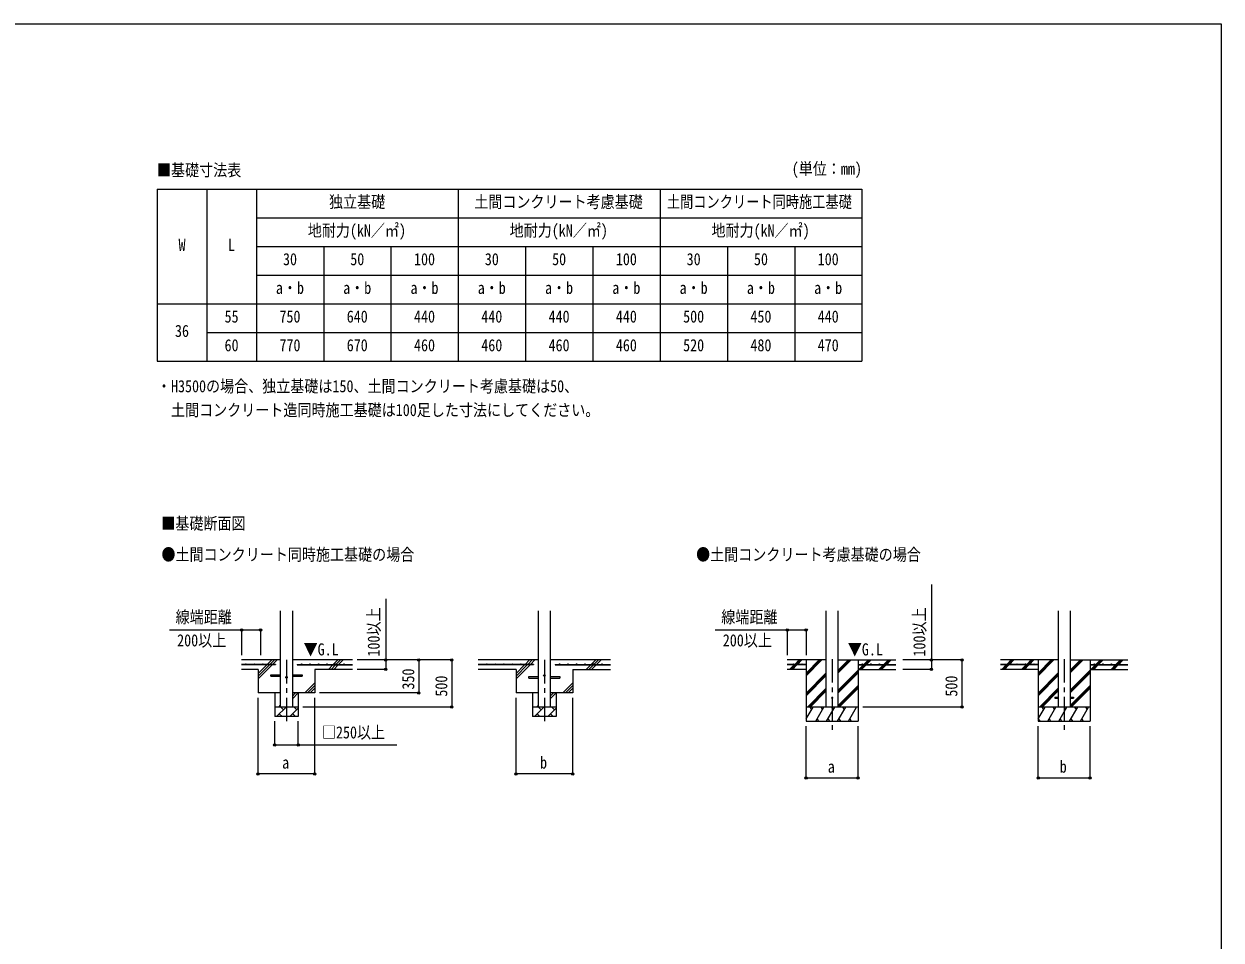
# Model space of a CAD drawing. Units: millimetres at full size, sheet at 1:50. Extents: x -14053 to 14053, y -9700 to 9700.
# Drawn here: x 669 to 13347, y 0 to 9700 of the extents above; entities that cross this region are included whole.
import ezdxf
from ezdxf.enums import TextEntityAlignment as Align

# ---------------------------------------------------------------- set-up
doc = ezdxf.new("R2010")
doc.units = ezdxf.units.MM
doc.header["$LTSCALE"] = 50
doc.header["$PDMODE"] = 32
doc.header["$PDSIZE"] = 25
doc.linetypes.add('CHAIN1', pattern=[8, 5, -1, 1, -1])
for name, color, linetype, lineweight in [('0-D_記号', 7, 'Continuous', 9), ('0-E_枠', 7, 'Continuous', 9), ('F-0_ﾚｲﾔ240', 7, 'Continuous', 9)]:
    doc.layers.add(name, color=color, linetype=linetype, lineweight=lineweight)
doc.styles.add('ＭＳ ゴシック', font='')
doc.styles.get('ＭＳ ゴシック').set_extended_font_data('MS Gothic')

msp = doc.modelspace()

# ---------------------------------------------------------------- linework, layer by layer
at = {"layer": '0-D_記号'}
for p, q in [((2081.02, 7950.75), (9543.52, 7950.75)), ((2081.02, 7950.75), (2081.02, 6128.25)), ((2606.02, 7950.75), (2606.02, 6128.25)), ((3131.02, 7950.75), (3131.02, 6128.25)), ((5268.52, 7950.75), (5268.52, 6128.25)), ((7406.02, 7950.75), (7406.02, 6128.25)), ((9543.52, 7950.75), (9543.52, 6128.25)), ((3131.02, 7647), (9543.52, 7647)), ((3131.02, 7343.25), (9543.52, 7343.25)), ((3843.52, 7343.25), (3843.52, 6128.25)), ((4556.02, 7343.25), (4556.02, 6128.25)), ((5981.02, 7343.25), (5981.02, 6128.25)), ((6693.52, 7343.25), (6693.52, 6128.25)), ((8118.52, 7343.25), (8118.52, 6128.25)), ((8831.02, 7343.25), (8831.02, 6128.25)), ((3131.02, 7039.5), (9543.52, 7039.5)), ((2081.02, 6735.75), (9543.52, 6735.75)), ((2606.02, 6432), (9543.52, 6432)), ((2081.02, 6128.25), (9543.52, 6128.25))]:
    msp.add_line(p, q, dxfattribs=at)
at = {"layer": '0-E_枠', "color": 6, "lineweight": 5}
for p, q in [((10278.74, 3764.69), (10278.74, 2866.19)), ((4500.11, 3611.91), (4500.11, 2866.19)), ((2974.11, 3281.44), (2974.11, 3016.19)), ((3174.11, 3281.44), (2974.11, 3281.44)), ((3174.11, 3281.44), (3174.11, 3016.19)), ((8752.74, 3281.44), (8752.74, 3016.19)), ((8952.74, 3281.44), (8752.74, 3281.44)), ((8952.74, 3281.44), (8952.74, 3016.19)), ((5199.11, 2966.19), (4199.11, 2966.19)), ((10602.74, 2966.19), (9977.74, 2966.19)), ((4500.11, 2866.19), (4199.11, 2866.19)), ((10278.74, 2866.19), (9977.74, 2866.19)), ((3149.11, 1759.22), (3149.11, 2566.19)), ((3749.11, 1759.22), (3749.11, 2566.19)), ((5880.65, 1759.22), (5880.65, 2566.19)), ((6480.65, 1759.22), (6480.65, 2566.19)), ((3324.11, 2066.19), (3324.11, 2316.19)), ((3574.11, 2066.19), (3574.11, 2316.19)), ((8952.74, 1716.19), (8952.74, 2266.19)), ((9502.74, 1716.19), (9502.74, 2266.19)), ((11410.13, 1716.19), (11410.13, 2266.19)), ((11960.13, 1716.19), (11960.13, 2266.19)), ((3324.11, 2066.19), (3574.11, 2066.19)), ((3749.11, 1759.22), (3149.11, 1759.22)), ((6480.65, 1759.22), (5880.65, 1759.22)), ((8952.74, 1716.19), (9502.74, 1716.19)), ((11410.13, 1716.19), (11960.13, 1716.19))]:
    msp.add_line(p, q, dxfattribs=at)
at = {"layer": '0-E_枠', "color": 4, "lineweight": 13}
for p, q in [((3386.61, 2466.19), (3386.61, 3484.28)), ((3511.61, 3484.28), (3511.61, 2466.19)), ((6118.15, 2466.19), (6118.15, 3484.28)), ((6243.15, 3484.28), (6243.15, 2466.19)), ((9165.24, 2466.19), (9165.24, 3484.28)), ((9290.24, 2466.19), (9290.24, 3484.28)), ((11622.63, 3484.28), (11622.63, 2466.19)), ((11747.63, 3484.28), (11747.63, 2466.19)), ((3284.11, 2809.19), (3386.61, 2809.19)), ((3284.11, 2793.19), (3284.11, 2809.19)), ((3284.11, 2793.19), (3386.61, 2793.19)), ((3511.61, 2809.19), (3614.11, 2809.19)), ((3511.61, 2793.19), (3614.11, 2793.19)), ((3614.11, 2809.19), (3614.11, 2793.19)), ((6015.65, 2789.19), (6118.15, 2789.19)), ((6015.65, 2773.19), (6015.65, 2789.19)), ((6243.15, 2789.19), (6345.65, 2789.19)), ((6345.65, 2789.19), (6345.65, 2773.19)), ((6015.65, 2773.19), (6118.15, 2773.19)), ((6243.15, 2773.19), (6345.65, 2773.19)), ((11585.13, 2570.69), (11585.13, 2561.69)), ((11585.13, 2570.69), (11622.63, 2570.69)), ((11585.13, 2561.69), (11622.63, 2561.69)), ((11747.63, 2570.69), (11785.13, 2570.69)), ((11747.63, 2561.69), (11785.13, 2561.69)), ((11785.13, 2570.69), (11785.13, 2561.69))]:
    msp.add_line(p, q, dxfattribs=at)
at = {"layer": '0-E_枠', "color": 6, "lineweight": 18}
for p, q in [((2974.11, 3281.44), (2211.56, 3281.44)), ((8752.74, 3281.44), (7990.19, 3281.44)), ((3574.11, 2066.19), (4617.2, 2066.19))]:
    msp.add_line(p, q, dxfattribs=at)
at = {"layer": '0-E_枠'}
for p, q in [((3386.61, 2966.19), (2974.11, 2966.19)), ((3245.04, 2918.69), (3292.54, 2966.19)), ((3273.32, 2918.69), (3320.82, 2966.19)), ((3301.61, 2918.69), (3349.11, 2966.19)), ((4149.11, 2966.19), (3511.61, 2966.19)), ((3945.04, 2918.69), (3992.54, 2966.19)), ((3973.32, 2918.69), (4020.82, 2966.19)), ((4001.61, 2918.69), (4049.11, 2966.19)), ((6118.15, 2966.19), (5480.65, 2966.19)), ((5976.58, 2918.69), (6024.08, 2966.19)), ((6004.86, 2918.69), (6052.36, 2966.19)), ((6033.15, 2918.69), (6080.65, 2966.19)), ((6880.65, 2966.19), (6243.15, 2966.19)), ((6676.58, 2918.69), (6724.08, 2966.19)), ((6704.86, 2918.69), (6752.36, 2966.19)), ((6733.15, 2918.69), (6780.65, 2966.19)), ((9165.24, 2966.19), (8752.74, 2966.19)), ((8831.7, 2918.69), (8879.2, 2966.19)), ((8845.85, 2918.69), (8893.35, 2966.19)), ((8859.99, 2918.69), (8907.49, 2966.19)), ((8952.74, 2966.19), (8952.74, 2316.19)), ((8952.74, 2799.31), (9119.62, 2966.19)), ((8952.74, 2813.45), (9105.48, 2966.19)), ((8952.74, 2827.59), (9091.34, 2966.19)), ((9290.24, 2828.44), (9427.99, 2966.19)), ((9290.24, 2842.58), (9413.85, 2966.19)), ((9290.24, 2856.72), (9399.7, 2966.19)), ((9290.24, 2966.19), (9902.74, 2966.19)), ((9502.74, 2966.19), (9502.74, 2316.19)), ((9564.34, 2918.69), (9611.84, 2966.19)), ((9578.48, 2918.69), (9625.98, 2966.19)), ((9592.62, 2918.69), (9640.12, 2966.19)), ((9776.47, 2918.69), (9823.97, 2966.19)), ((9790.61, 2918.69), (9838.11, 2966.19)), ((9804.75, 2918.69), (9852.25, 2966.19)), ((11622.63, 2966.19), (11010.13, 2966.19)), ((11076.96, 2918.69), (11124.46, 2966.19)), ((11095.96, 2923.54), (11138.6, 2966.19)), ((11105.24, 2918.69), (11152.74, 2966.19)), ((11289.09, 2918.69), (11336.59, 2966.19)), ((11303.23, 2918.69), (11350.73, 2966.19)), ((11317.38, 2918.69), (11364.88, 2966.19)), ((11410.13, 2966.19), (11410.13, 2316.19)), ((11410.13, 2799.31), (11577.01, 2966.19)), ((11410.13, 2813.45), (11562.87, 2966.19)), ((11410.13, 2827.59), (11548.72, 2966.19)), ((11747.63, 2828.44), (11885.38, 2966.19)), ((11747.63, 2842.58), (11871.23, 2966.19)), ((11747.63, 2856.72), (11857.09, 2966.19)), ((11747.63, 2966.19), (12360.13, 2966.19)), ((11960.13, 2966.19), (11960.13, 2316.19)), ((12021.72, 2918.69), (12069.22, 2966.19)), ((12035.87, 2918.69), (12083.37, 2966.19)), ((12050.01, 2918.69), (12097.51, 2966.19)), ((12233.86, 2918.69), (12281.36, 2966.19)), ((12248, 2918.69), (12295.5, 2966.19)), ((12262.14, 2918.69), (12309.64, 2966.19)), ((3149.11, 2866.19), (2974.11, 2866.19)), ((3149.11, 2766.19), (3296.61, 2913.69)), ((3149.11, 2822.75), (3240.04, 2913.69)), ((3149.11, 2794.47), (3268.32, 2913.69)), ((3149.11, 2866.19), (3149.11, 2616.19)), ((4149.11, 2866.19), (3749.11, 2866.19)), ((3749.11, 2866.19), (3749.11, 2616.19)), ((3892.54, 2866.19), (3940.04, 2913.69)), ((3920.82, 2866.19), (3968.32, 2913.69)), ((3949.11, 2866.19), (3996.61, 2913.69)), ((5880.65, 2866.19), (5480.65, 2866.19)), ((5880.65, 2766.19), (6028.15, 2913.69)), ((5880.65, 2822.75), (5971.58, 2913.69)), ((5880.65, 2794.47), (5999.86, 2913.69)), ((5880.65, 2866.19), (5880.65, 2616.19)), ((6480.65, 2866.19), (6480.65, 2616.19)), ((6480.65, 2866.19), (6880.65, 2866.19)), ((6624.08, 2866.19), (6671.58, 2913.69)), ((6652.36, 2866.19), (6699.86, 2913.69)), ((6680.65, 2866.19), (6728.15, 2913.69)), ((8952.74, 2866.19), (8752.74, 2866.19)), ((8780.61, 2867.59), (8826.7, 2913.69)), ((8793.35, 2866.19), (8840.85, 2913.69)), ((8807.49, 2866.19), (8854.99, 2913.69)), ((8952.74, 2615.46), (9165.24, 2827.96)), ((8952.74, 2601.32), (9165.24, 2813.82)), ((8952.74, 2587.17), (9165.24, 2799.67)), ((9290.24, 2644.59), (9502.74, 2857.09)), ((9290.24, 2630.45), (9502.74, 2842.95)), ((9290.24, 2616.31), (9502.74, 2828.8)), ((9502.74, 2866.19), (9902.74, 2866.19)), ((9511.84, 2866.19), (9559.34, 2913.69)), ((9525.98, 2866.19), (9573.48, 2913.69)), ((9540.12, 2866.19), (9587.62, 2913.69)), ((9723.97, 2866.19), (9771.47, 2913.69)), ((9738.11, 2866.19), (9785.61, 2913.69)), ((9752.25, 2866.19), (9799.75, 2913.69)), ((11410.13, 2866.19), (11010.13, 2866.19)), ((11024.46, 2866.19), (11071.96, 2913.69)), ((11038.6, 2866.19), (11086.1, 2913.69)), ((11052.74, 2866.19), (11100.24, 2913.69)), ((11238, 2867.59), (11284.09, 2913.69)), ((11250.73, 2866.19), (11298.23, 2913.69)), ((11264.88, 2866.19), (11312.38, 2913.69)), ((11410.13, 2615.46), (11622.63, 2827.96)), ((11410.13, 2601.32), (11622.63, 2813.82)), ((11410.13, 2587.17), (11622.63, 2799.67)), ((11747.63, 2644.59), (11960.13, 2857.09)), ((11747.63, 2630.45), (11960.13, 2842.95)), ((11747.63, 2616.31), (11960.13, 2828.8)), ((11960.13, 2866.19), (12360.13, 2866.19)), ((11969.22, 2866.19), (12016.72, 2913.69)), ((11983.37, 2866.19), (12030.87, 2913.69)), ((11997.51, 2866.19), (12045.01, 2913.69)), ((12181.36, 2866.19), (12228.86, 2913.69)), ((12195.5, 2866.19), (12243, 2913.69)), ((12209.64, 2866.19), (12257.14, 2913.69)), ((3642.54, 2616.19), (3749.11, 2722.75)), ((3670.82, 2616.19), (3749.11, 2694.47)), ((3699.11, 2616.19), (3749.11, 2666.19)), ((6374.08, 2616.19), (6480.65, 2722.75)), ((6402.36, 2616.19), (6480.65, 2694.47)), ((6430.65, 2616.19), (6480.65, 2666.19)), ((8965.6, 2466.19), (9165.24, 2665.83)), ((9290.24, 2482.46), (9502.74, 2694.96)), ((9290.24, 2468.32), (9502.74, 2680.82)), ((9302.25, 2466.19), (9502.74, 2666.67)), ((11422.99, 2466.19), (11622.63, 2665.83)), ((11747.63, 2482.46), (11960.13, 2694.96)), ((11747.63, 2468.32), (11960.13, 2680.82)), ((11759.64, 2466.19), (11960.13, 2666.67)), ((3386.61, 2616.19), (3149.11, 2616.19)), ((3324.11, 2616.19), (3324.11, 2366.19)), ((3511.61, 2554.52), (3573.28, 2616.19)), ((3511.61, 2582.8), (3544.99, 2616.19)), ((3749.11, 2616.19), (3511.61, 2616.19)), ((3574.11, 2616.19), (3574.11, 2366.19)), ((6118.15, 2616.19), (5880.65, 2616.19)), ((6055.65, 2616.19), (6055.65, 2366.19)), ((6243.15, 2554.52), (6304.81, 2616.19)), ((6243.15, 2582.8), (6276.53, 2616.19)), ((6480.65, 2616.19), (6243.15, 2616.19)), ((6305.65, 2616.19), (6305.65, 2366.19)), ((8979.74, 2466.19), (9165.24, 2651.68)), ((8993.88, 2466.19), (9165.24, 2637.54)), ((11437.13, 2466.19), (11622.63, 2651.68)), ((11451.27, 2466.19), (11622.63, 2637.54)), ((3574.11, 2466.19), (3324.11, 2466.19)), ((3344.84, 2366.19), (3444.84, 2466.19)), ((3366.71, 2466.19), (3386.61, 2486.09)), ((3416.29, 2437.63), (3387.74, 2466.19)), ((3486.27, 2366.19), (3574.11, 2454.03)), ((3557.71, 2437.63), (3529.16, 2466.19)), ((6305.65, 2466.19), (6055.65, 2466.19)), ((6076.38, 2366.19), (6176.38, 2466.19)), ((6098.24, 2466.19), (6118.15, 2486.09)), ((6147.83, 2437.63), (6119.27, 2466.19)), ((6217.8, 2366.19), (6305.65, 2454.03)), ((6289.25, 2437.63), (6260.7, 2466.19)), ((9502.74, 2466.19), (8952.74, 2466.19)), ((8952.74, 2340.74), (9025.17, 2466.19)), ((9010.17, 2440.2), (8995.16, 2466.19)), ((9054.03, 2316.19), (9140.64, 2466.19)), ((9125.64, 2440.21), (9110.64, 2466.19)), ((9169.51, 2316.19), (9256.11, 2466.19)), ((9241.11, 2440.2), (9226.1, 2466.19)), ((9284.97, 2316.19), (9371.58, 2466.19)), ((9356.58, 2440.2), (9341.58, 2466.19)), ((9400.45, 2316.19), (9487.05, 2466.19)), ((9457.05, 2466.19), (9457.05, 2466.19)), ((11960.13, 2466.19), (11410.13, 2466.19)), ((11410.13, 2340.74), (11482.56, 2466.19)), ((11467.55, 2440.2), (11452.55, 2466.19)), ((11511.42, 2316.19), (11598.03, 2466.19)), ((11583.03, 2440.21), (11568.03, 2466.19)), ((11626.89, 2316.19), (11713.5, 2466.19)), ((11698.5, 2440.2), (11683.49, 2466.19)), ((11742.36, 2316.19), (11828.97, 2466.19)), ((11813.97, 2440.2), (11798.96, 2466.19)), ((11857.83, 2316.19), (11944.44, 2466.19)), ((11929.44, 2440.2), (11914.44, 2466.19)), ((3574.11, 2366.19), (3324.11, 2366.19)), ((3373.4, 2394.74), (3401.95, 2366.19)), ((3514.82, 2394.74), (3543.37, 2366.19)), ((6305.65, 2366.19), (6055.65, 2366.19)), ((6104.93, 2394.74), (6133.49, 2366.19)), ((6246.36, 2394.74), (6274.91, 2366.19)), ((8952.74, 2316.19), (9502.74, 2316.19)), ((9069.03, 2342.17), (9084.03, 2316.19)), ((9184.5, 2342.17), (9199.5, 2316.19)), ((9299.97, 2342.17), (9314.97, 2316.19)), ((9415.44, 2342.17), (9430.44, 2316.19)), ((11410.13, 2316.19), (11960.13, 2316.19)), ((11410.95, 2342.17), (11425.95, 2316.19)), ((11526.42, 2342.17), (11541.42, 2316.19)), ((11641.89, 2342.17), (11656.89, 2316.19)), ((11757.36, 2342.17), (11772.36, 2316.19)), ((11872.83, 2342.17), (11887.83, 2316.19))]:
    msp.add_line(p, q, dxfattribs=at)
at = {"layer": '0-E_枠', "color": 3, "lineweight": 20}
for p, q in [((3334.11, 2918.69), (2974.11, 2918.69)), ((3334.11, 2918.69), (3334.11, 2913.69)), ((3564.11, 2918.69), (4149.11, 2918.69)), ((3564.11, 2918.69), (3564.11, 2913.69)), ((6065.65, 2918.69), (5480.65, 2918.69)), ((6065.65, 2918.69), (6065.65, 2913.69)), ((6295.65, 2918.69), (6880.65, 2918.69)), ((6295.65, 2918.69), (6295.65, 2913.69)), ((8952.74, 2918.69), (8752.74, 2918.69)), ((8952.74, 2918.69), (8952.74, 2913.69)), ((9502.74, 2918.69), (9902.74, 2918.69)), ((9502.74, 2918.69), (9502.74, 2913.69)), ((11410.13, 2918.69), (11010.13, 2918.69)), ((11091.1, 2918.69), (11092.77, 2920.35)), ((11410.13, 2918.69), (11410.13, 2913.69)), ((11960.13, 2918.69), (12360.13, 2918.69)), ((11960.13, 2918.69), (11960.13, 2913.69)), ((3334.11, 2913.69), (2974.11, 2913.69)), ((3564.11, 2913.69), (4149.11, 2913.69)), ((6065.65, 2913.69), (5480.65, 2913.69)), ((6295.65, 2913.69), (6880.65, 2913.69)), ((8952.74, 2913.69), (8752.74, 2913.69)), ((9502.74, 2913.69), (9902.74, 2913.69)), ((11410.13, 2913.69), (11010.13, 2913.69)), ((11960.13, 2913.69), (12360.13, 2913.69))]:
    msp.add_line(p, q, dxfattribs=at)
at = {"layer": '0-E_枠', "linetype": 'CHAIN1'}
for p, q in [((3449.11, 2966.19), (3449.11, 2300.24)), ((6180.65, 2966.19), (6180.65, 2300.24)), ((9227.74, 2975.39), (9227.74, 2216.19)), ((11685.13, 2975.39), (11685.13, 2216.19))]:
    msp.add_line(p, q, dxfattribs=at)
at = {"layer": '0-E_枠', "color": 6, "lineweight": 5}
for points in [[(5199.11, 2966.19), (5199.11, 2466.19), (3624.11, 2466.19)], [(4849.11, 2966.19), (4849.11, 2616.19), (3799.11, 2616.19)], [(10602.74, 2966.19), (10602.74, 2466.19), (9552.74, 2466.19)]]:
    msp.add_lwpolyline(points, dxfattribs=at)
at = {"layer": '0-E_枠', "color": 3, "lineweight": 20}
for centre in [(3019.11, 2921.19), (3109.11, 2921.19), (3199.11, 2921.19), (3289.11, 2921.19), (3609.11, 2921.19), (3699.11, 2921.19), (3789.11, 2921.19), (3879.11, 2921.19), (3969.11, 2921.19), (4059.11, 2921.19), (5570.65, 2921.19), (5660.65, 2921.19), (5750.65, 2921.19), (5840.65, 2921.19), (5930.65, 2921.19), (6020.65, 2921.19), (6340.65, 2921.19), (6430.65, 2921.19), (6520.65, 2921.19), (6610.65, 2921.19), (6700.65, 2921.19), (6790.65, 2921.19), (8817.74, 2921.19), (8907.74, 2921.19), (9547.74, 2921.19), (9637.74, 2921.19), (9727.74, 2921.19), (9817.74, 2921.19), (11095.13, 2921.19), (11185.13, 2921.19), (11275.13, 2921.19), (11365.13, 2921.19), (12005.13, 2921.19), (12095.13, 2921.19), (12185.13, 2921.19), (12275.13, 2921.19)]:
    msp.add_circle(centre, 2.5, dxfattribs=at)
at = {"layer": '0-E_枠', "color": 4, "lineweight": 13}
for centre in [(3449.11, 2781.19), (6180.65, 2801.19)]:
    msp.add_circle(centre, 8, dxfattribs=at)
at = {"layer": '0-E_枠'}
msp.add_circle((9227.74, 2566.19), 5, dxfattribs=at)
at = {"layer": '0-E_枠', "color": 6}
for p in [(2974.11, 3281.44), (3174.11, 3281.44), (8752.74, 3281.44), (8952.74, 3281.44), (4500.11, 2966.19), (4849.11, 2966.19), (5199.11, 2966.19), (10278.74, 2966.19), (10602.74, 2966.19), (4500.11, 2866.19), (10278.74, 2866.19), (4849.11, 2616.19), (5199.11, 2466.19), (10602.74, 2466.19), (3324.11, 2066.19), (3574.11, 2066.19), (3149.11, 1759.22), (3749.11, 1759.22), (5880.65, 1759.22), (6480.65, 1759.22), (8952.74, 1716.19), (9502.74, 1716.19), (11410.13, 1716.19), (11960.13, 1716.19)]:
    msp.add_point(p, dxfattribs=at)
at = {"layer": 'F-0_ﾚｲﾔ240', "color": 5}
for p, q in [((-14053.43, 9700), (13346.57, 9700)), ((13346.57, 9700), (13346.57, -9700))]:
    msp.add_line(p, q, dxfattribs=at)

# ---------------------------------------------------------------- texts
at = {"layer": '0-D_記号', "style": 'ＭＳ ゴシック'}
for s, width, p in [('(単位：mm)', 0.85, (8800.07, 8064.09)), ('■基礎寸法表', 0.85, (2077.68, 8050.46)), ('独立基礎', 0.85, (3899.77, 7714.5)), ('土間コンクリート考慮基礎', 0.85, (5437.27, 7714.5)), ('土間コンクリート同時施工基礎', 0.8, (7477.27, 7714.5)), ('地耐力(kN／㎡)', 0.85, (3674.77, 7410.75)), ('地耐力(kN／㎡)', 0.85, (5812.27, 7410.75)), ('地耐力(kN／㎡)', 0.85, (7949.77, 7410.75)), ('W', 0.85, (2306.02, 7258.87)), ('L', 0.85, (2831.02, 7258.87)), ('30', 0.85, (3412.27, 7107)), ('50', 0.85, (4124.77, 7107)), ('100', 0.85, (4799.77, 7107)), ('30', 0.85, (5549.77, 7107)), ('50', 0.85, (6262.27, 7107)), ('100', 0.85, (6937.27, 7107)), ('30', 0.85, (7687.27, 7107)), ('50', 0.85, (8399.77, 7107)), ('100', 0.85, (9074.77, 7107)), ('a・b', 0.85, (3337.27, 6803.25)), ('a・b', 0.85, (4049.77, 6803.25)), ('a・b', 0.85, (4762.27, 6803.25)), ('a・b', 0.85, (5474.77, 6803.25)), ('a・b', 0.85, (6187.27, 6803.25)), ('a・b', 0.85, (6899.77, 6803.25)), ('a・b', 0.85, (7612.27, 6803.25)), ('a・b', 0.85, (8324.77, 6803.25)), ('a・b', 0.85, (9037.27, 6803.25)), ('55', 0.85, (2793.52, 6499.5)), ('750', 0.85, (3374.77, 6499.5)), ('640', 0.85, (4087.27, 6499.5)), ('440', 0.85, (4799.77, 6499.5)), ('440', 0.85, (5512.27, 6499.5)), ('440', 0.85, (6224.77, 6499.5)), ('440', 0.85, (6937.27, 6499.5)), ('500', 0.85, (7649.77, 6499.5)), ('450', 0.85, (8362.27, 6499.5)), ('440', 0.85, (9074.77, 6499.5)), ('36', 0.85, (2268.52, 6347.62)), ('60', 0.85, (2793.52, 6195.75)), ('770', 0.85, (3374.77, 6195.75)), ('670', 0.85, (4087.27, 6195.75)), ('460', 0.85, (4799.77, 6195.75)), ('460', 0.85, (5512.27, 6195.75)), ('460', 0.85, (6224.77, 6195.75)), ('460', 0.85, (6937.27, 6195.75)), ('520', 0.85, (7649.77, 6195.75)), ('480', 0.85, (8362.27, 6195.75)), ('470', 0.85, (9074.77, 6195.75)), ('・H3500の場合、独立基礎は150、土間コンクリート考慮基礎は50、', 0.85, (2077.68, 5761.91)), ('\u3000土間コンクリート造同時施工基礎は100足した寸法にしてください。', 0.85, (2077.68, 5509.77))]:
    msp.add_text(s, height=128.3, dxfattribs=dict(at, width=width)).set_placement(p, align=Align.BOTTOM_LEFT)
at = {"layer": '0-E_枠', "style": 'ＭＳ ゴシック', "width": 0.85}
for s, p in [('■基礎断面図', (2123.52, 4308.72)), ('●土間コンクリート同時施工基礎の場合', (2125.15, 3979.52)), ('●土間コンクリート考慮基礎の場合', (7787.35, 3979.52)), ('線端距離', (2275.15, 3317.41)), ('線端距離', (8053.78, 3317.41)), ('200以上', (2291.33, 3070.98)), ('200以上', (8069.96, 3070.98)), ('▼G.L', (3630.31, 2975.1)), ('▼G.L', (9393.62, 2975.1)), ('□250以上', (3824.6, 2096.27)), ('a', (3403.36, 1776.97)), ('b', (6134.9, 1776.97)), ('b', (11638.88, 1733.94)), ('a', (9181.49, 1733.94))]:
    msp.add_text(s, height=128.3, dxfattribs=at).set_placement(p, align=Align.BOTTOM_LEFT)
for s, p in [('100以上', (4474.96, 3001.64)), ('100以上', (10253.91, 3001.64)), ('350', (4840.91, 2652.44)), ('500', (5190.91, 2577.44)), ('500', (10592.29, 2577.44))]:
    msp.add_text(s, height=128.3, rotation=90, dxfattribs=at).set_placement(p, align=Align.BOTTOM_LEFT)

doc.saveas('drawing.dxf')
